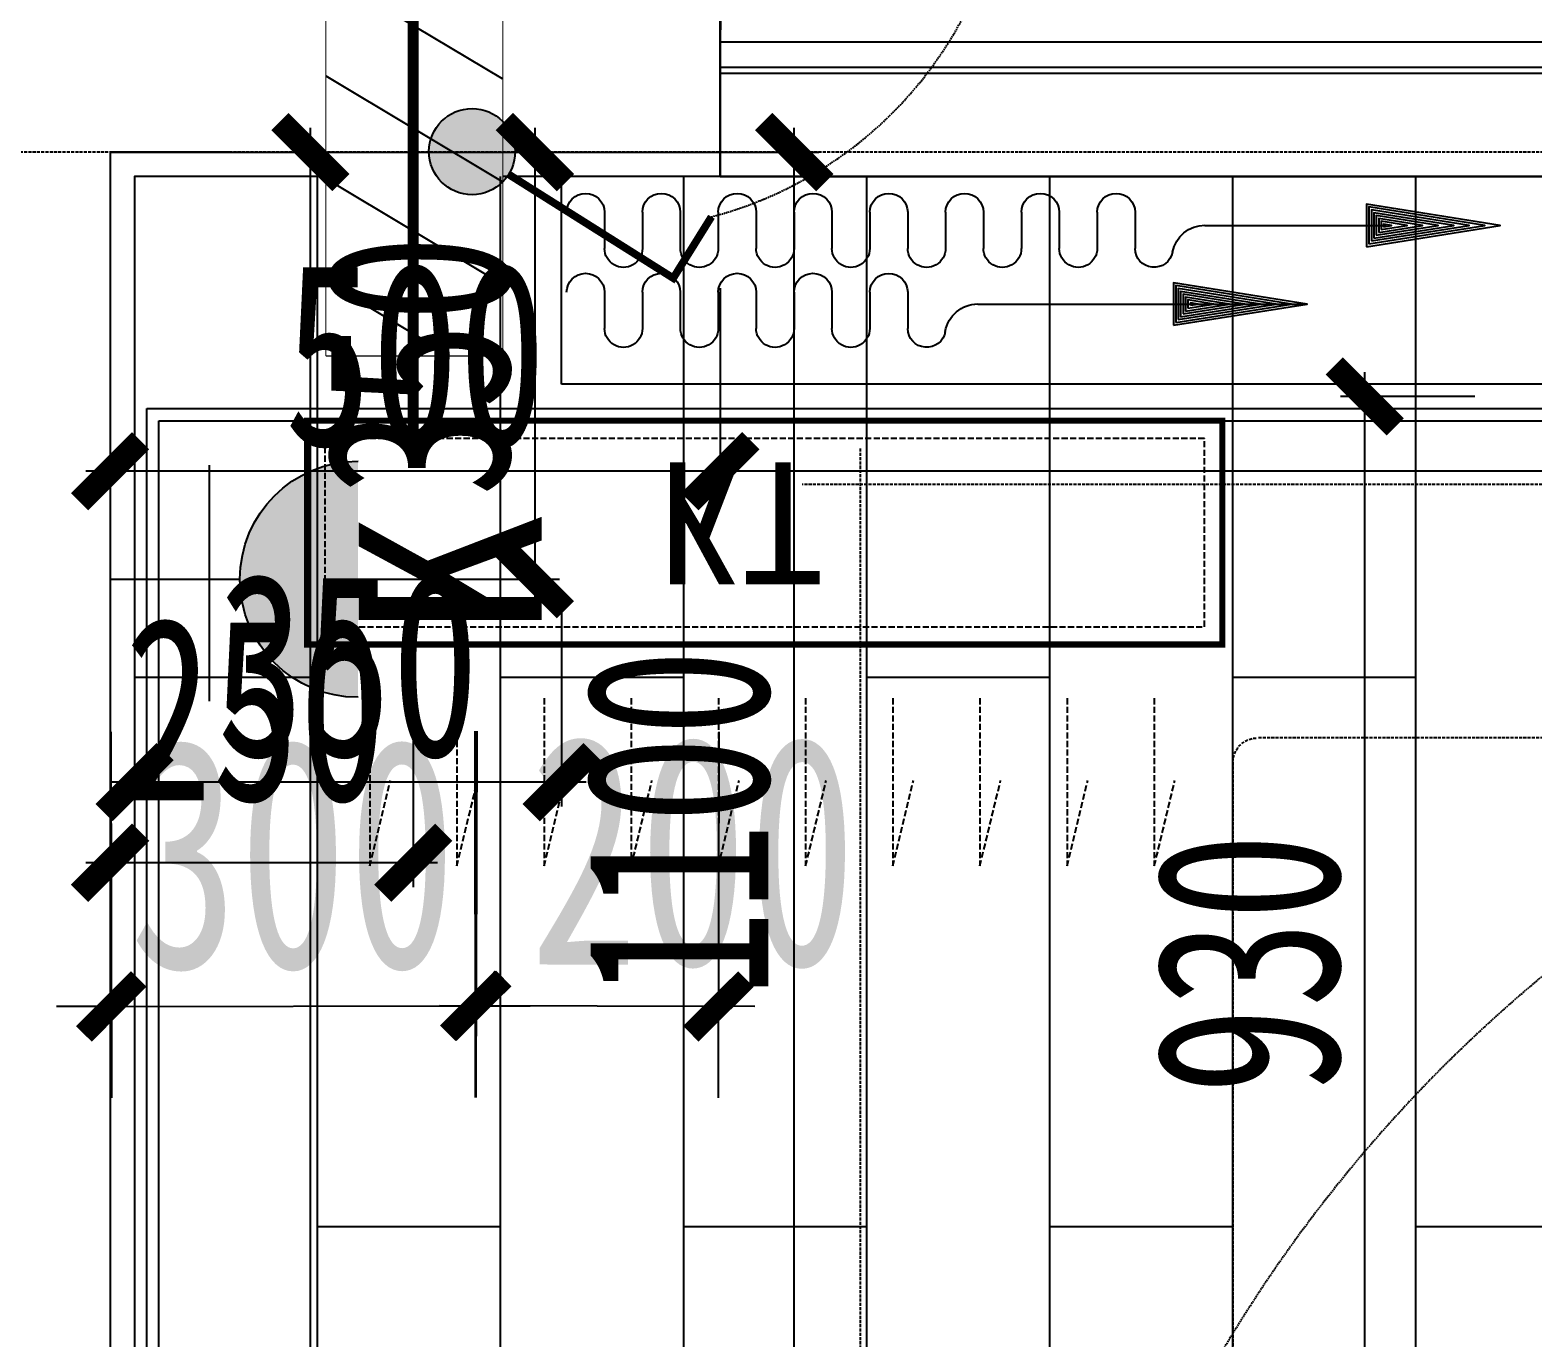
# Model space of a CAD drawing. Extents: x -255202 to 66368, y -6372500 to 603.
# Drawn here: x 61580 to 62811, y -3255359 to -3254287 of the extents above; entities that cross this region are included whole.
import ezdxf
from ezdxf.enums import TextEntityAlignment as Align
from ezdxf.xclip import XClip

# ---------------------------------------------------------------- set-up
doc = ezdxf.new("R2010")
doc.units = 0
doc.header["$LTSCALE"] = 10
doc.header["$MEASUREMENT"] = 0
doc.header["$XCLIPFRAME"] = 2
for name, pattern in [('$0$DASH', [0.35, 0.25, -0.1]), ('__DASH', [0.35, 0.25, -0.1]), ('CONTINOUS', [0]), ('DASH', [0.35, 0.25, -0.1]), ('HIDDEN', [0.375, 0.25, -0.125])]:
    doc.linetypes.add(name, pattern=pattern)
for name, color, linetype in [('A-WALL（砌体墙）', 7, 'Continuous'), ('A-墙体完成面', 15, 'Continuous'), ('A-门', 251, 'Continuous'), ('D-地面材料', 250, 'Continuous'), ('DIM-开关定位', 149, 'Continuous'), ('DIM-插座定位', 146, 'Continuous'), ('DIM-灯具定位', 149, 'Continuous'), ('E-开关示意', 34, 'Continuous'), ('E-插座示意', 34, 'Continuous'), ('G-BEAM', 4, 'DASH'), ('G-BEAM_CON', 4, 'Continuous'), ('J-平面活动家具', 33, 'HIDDEN'), ('J-空调外机', 48, 'HIDDEN'), ('J-窗帘', 8, 'Continuous'), ('J孔洞标注', 149, 'Continuous'), ('T-天花造型', 45, 'Continuous'), ('墙体定位图', 7, 'Continuous'), ('天花布置图', 7, 'Continuous'), ('孔洞', 53, 'Continuous'), ('孔洞标注', 58, 'Continuous'), ('改L~2D$0$0-装饰构件', 32, 'Continuous'), ('改L~2D$0$0-铝板-粗', 140, 'Continuous'), ('改L~2D$0$A-LINE-sec（面层剖线）', 15, 'Continuous')]:
    doc.layers.add(name, color=color, linetype=linetype)
doc.styles.add('宋体', font='', dxfattribs={"width": 0.8})
doc.styles.add('样式222', font='', dxfattribs={"width": 0.7})
doc.styles.get('宋体').set_extended_font_data('STXihei')
doc.styles.get('样式222').set_extended_font_data('STXihei')
doc.dimstyles.new('DK-50', dxfattribs={"dimscale": 50, "dimtxt": 3, "dimasz": 1, "dimexe": 0.4, "dimexo": 0.4, "dimgap": 0.4, "dimtad": 1, "dimtoh": 1, "dimdec": 0, "dimrnd": 5, "dimdsep": 46, "dimtxsty": '样式222', "dimblk": 'ARCHTICK', "dimcen": 3, "dimdle": 0.4, "dimclrd": 149, "dimclre": 149, "dimclrt": 149, "dimadec": 0, "dimazin": 0, "dimtfac": 1, "dimtdec": 0, "dimtix": 1, "dimtmove": 2, "dimatfit": 3, "dimldrblk": 'ARCHTICK', "dimfxl": 3, "dimfxlon": 1, "dimtvp": 1, "dimtolj": 1, "dimtzin": 0, "dimarcsym": 0})
doc.dimstyles.new('副本 DK-75', dxfattribs={"dimscale": 75, "dimtxt": 2.5, "dimasz": 0.6, "dimexe": 1, "dimexo": 1, "dimgap": 0.4, "dimtad": 1, "dimdec": 0, "dimrnd": 5, "dimdsep": 46, "dimtxsty": '样式222', "dimblk": 'ARCHTICK', "dimcen": 3, "dimdle": 0.4, "dimclrd": 149, "dimclre": 149, "dimclrt": 149, "dimadec": 0, "dimazin": 0, "dimtfac": 1, "dimtdec": 0, "dimtix": 1, "dimtmove": 2, "dimatfit": 3, "dimldrblk": 'ARCHTICK', "dimfxl": 3, "dimfxlon": 1, "dimtvp": 1, "dimtolj": 1, "dimtzin": 0, "dimarcsym": 0})

# ---------------------------------------------------------------- blocks, each defined once
blk = doc.blocks.new('_ArchTick')
at = {"color": 0, "linetype": 'ByBlock', "const_width": 0.4}
blk.add_lwpolyline([(-0.5, -0.5), (0.5, 0.5)], dxfattribs=at)
blk = doc.blocks.new('*D114')
at = {"layer": 'Defpoints', "color": 0, "transparency": 16777216}
for p in [(61678.1, -3254387), (62205.7, -3254387), (61678.1, -3255487)]:
    blk.add_point(p, dxfattribs=at)
at = {"layer": 'DIM-插座定位', "color": 149, "lineweight": -2, "transparency": 16777216}
for p, q in [((62205.7, -3255507), (62205.7, -3254367)), ((62055.7, -3254387), (62225.7, -3254387)), ((62055.7, -3255487), (62225.7, -3255487))]:
    blk.add_line(p, q, dxfattribs=at)
at = {"layer": 'DIM-插座定位', "color": 149, "lineweight": -2, "transparency": 16777216, "xscale": 50, "yscale": 50, "zscale": 50}
for p, rotation in [((62205.7, -3254387), 90), ((62205.7, -3255487), 270)]:
    blk.add_blockref('_ArchTick', p, dxfattribs=dict(at, rotation=rotation))
at = {"layer": 'DIM-插座定位', "color": 149, "transparency": 16777216, "insert": (62110.7, -3254937), "char_height": 150, "attachment_point": 5, "rotation": 90, "style": '样式222'}
blk.add_mtext('\\A1;1100', dxfattribs=at)
blk = doc.blocks.new('A$C575336CE')
h = blk.add_hatch(color=0)
edge = h.paths.add_edge_path()
edge.add_line((1.41, 90.28), (87.41, 90.28))
edge.add_ellipse((44.41, 90.28), major_axis=(-30.41, 30.41), ratio=1, start_angle=45, end_angle=225, ccw=False)
at = {"color": 0}
for p, q in [((44.41, 0), (44.41, 47.28)), ((0, 36.19), (86, 36.19))]:
    blk.add_line(p, q, dxfattribs=at)
blk.add_arc((44.41, 90.28), 43, 180, 0, dxfattribs=at)
at = {"color": 0, "style": '宋体'}
blk.add_attdef('S', text='', height=84, dxfattribs=at).set_placement((102.58, 76.12), align=Align.BOTTOM_CENTER)
blk = doc.blocks.new('*U79')
for points in [[(-0.39, 0.261), (-0.332, -0.332), (-0.332, 0.332)], [(-0.332, 0.332), (-0.261, -0.39), (-0.261, 0.39)], [(-0.332, -0.332), (-0.332, 0.332), (-0.261, -0.39)], [(-0.261, 0.39), (-0.18, -0.434), (-0.18, 0.434)], [(-0.261, -0.39), (-0.261, 0.39), (-0.18, -0.434)], [(-0.18, 0.434), (-0.092, -0.461), (-0.092, 0.461)], [(-0.18, -0.434), (-0.18, 0.434), (-0.092, -0.461)], [(-0.092, 0.461), (0, -0.47), (0, 0.47)], [(-0.092, -0.461), (-0.092, 0.461), (0, -0.47)], [(-0.461, 0.092), (-0.434, -0.18), (-0.434, 0.18)], [(-0.434, 0.18), (-0.39, -0.261), (-0.39, 0.261)], [(-0.434, -0.18), (-0.434, 0.18), (-0.39, -0.261)], [(-0.39, -0.261), (-0.39, 0.261), (-0.332, -0.332)], [(-0.47, 0), (-0.461, -0.092), (-0.461, 0.092)], [(-0.461, -0.092), (-0.461, 0.092), (-0.434, -0.18)]]:
    blk.add_solid(points)
at = {"extrusion": (0, 0, -1)}
for points in [[(0, -0.47), (0, 0.47), (-0.092, -0.461)], [(0, 0.47), (-0.092, -0.461), (-0.092, 0.461)], [(-0.092, -0.461), (-0.092, 0.461), (-0.18, -0.434)], [(-0.092, 0.461), (-0.18, -0.434), (-0.18, 0.434)], [(-0.18, -0.434), (-0.18, 0.434), (-0.261, -0.39)], [(-0.18, 0.434), (-0.261, -0.39), (-0.261, 0.39)], [(-0.261, -0.39), (-0.261, 0.39), (-0.332, -0.332)], [(-0.261, 0.39), (-0.332, -0.332), (-0.332, 0.332)], [(-0.332, -0.332), (-0.332, 0.332), (-0.39, -0.261)], [(-0.332, 0.332), (-0.39, -0.261), (-0.39, 0.261)], [(-0.39, -0.261), (-0.39, 0.261), (-0.434, -0.18)], [(-0.39, 0.261), (-0.434, -0.18), (-0.434, 0.18)], [(-0.434, -0.18), (-0.434, 0.18), (-0.461, -0.092)], [(-0.434, 0.18), (-0.461, -0.092), (-0.461, 0.092)], [(-0.461, -0.092), (-0.461, 0.092), (-0.47, 0)]]:
    blk.add_solid(points, dxfattribs=at)
blk = doc.blocks.new('开关单01')
for p, q in [((110.38, 109.39), (76.97, 142.8)), ((20.41, 19.42), (110.38, 109.39))]:
    blk.add_line(p, q)
at = {"ltscale": 0.3, "const_width": 5}
blk.add_lwpolyline([(76.97, 142.8), (110.38, 109.39), (19.92, 19.92)], dxfattribs=at)
blk.add_circle((0, 0), 28.17)
at = {"extrusion": (0, 0, -1), "xscale": 60, "yscale": 60, "zscale": -60, "rotation": 90}
blk.add_blockref('*U79', (0, 0), dxfattribs=at)
blk = doc.blocks.new('DRAP')
at = {"color": 250}
for p, q in [((39.3, 46.7), (39.3, 83.7)), ((78.1, 46.7), (78.1, 83.7)), ((116.9, 46.7), (116.9, 83.7)), ((155.8, 46.7), (155.8, 83.7)), ((194.6, 46.7), (194.6, 83.7)), ((233.4, 46.7), (233.4, 83.7)), ((272.2, 46.7), (272.2, 83.7)), ((311, 46.7), (311, 83.7)), ((349.8, 46.7), (349.8, 83.7)), ((421.6, 58.8), (758.9, 58.8)), ((39.3, -35.2), (39.3, 1.8)), ((78.1, -35.2), (78.1, 1.8)), ((116.9, -35.2), (116.9, 1.8)), ((155.8, -35.2), (155.8, 1.8)), ((194.6, -35.2), (194.6, 1.8)), ((233.4, -35.2), (233.4, 1.8)), ((272.2, -35.2), (272.2, 1.8)), ((311, -35.2), (311, 1.8)), ((349.8, -35.2), (349.8, 1.8)), ((388.6, -35.2), (388.6, 1.8)), ((427.4, -35.2), (427.4, 1.8)), ((466.3, -35.2), (466.3, 1.8)), ((505.1, -35.2), (505.1, 1.8)), ((543.9, -35.2), (543.9, 1.8)), ((582.7, -35.2), (582.7, 1.8)), ((654.3, -21.8), (840.3, -21.8))]:
    blk.add_line(p, q, dxfattribs=at)
at = {"color": 250, "linetype": 'Continuous'}
for points in [[(621.9, 80.5), (758.9, 58.8), (621.9, 37)], [(624.4, 77.6), (743, 58.8), (624.4, 39.9)], [(626.9, 74.7), (727.1, 58.8), (626.9, 42.8)], [(629.4, 71.8), (711.2, 58.8), (629.4, 45.8)], [(631.9, 68.8), (695.3, 58.8), (631.9, 48.7)], [(634.4, 65.9), (679.3, 58.8), (634.4, 51.6)], [(636.9, 63), (663.4, 58.8), (636.9, 54.5)], [(639.4, 60), (647.5, 58.8), (639.4, 57.5)], [(819.8, 0), (956.8, -21.8), (819.8, -43.6)], [(822.3, -3), (940.9, -21.8), (822.3, -40.7)], [(824.8, -5.9), (925, -21.8), (824.8, -37.8)], [(827.3, -8.8), (909.1, -21.8), (827.3, -34.8)], [(829.8, -11.8), (893.1, -21.8), (829.8, -31.9)], [(832.3, -14.7), (877.2, -21.8), (832.3, -29)], [(834.8, -17.6), (861.3, -21.8), (834.8, -26)], [(837.3, -20.5), (845.4, -21.8), (837.3, -23.1)]]:
    blk.add_lwpolyline(points, close=True, dxfattribs=at)
at = {"color": 250}
for centre, radius, start, end in [((58.7, 83.7), 19.4, 0, 180), ((136.4, 83.7), 19.4, 0, 180), ((214, 83.7), 19.4, 0, 180), ((291.6, 83.7), 19.4, 0, 180), ((369.2, 83.7), 19.4, 9.5948, 180), ((421.6, 92.5), 33.8, 189.5948, 270), ((19.9, 46.7), 19.4, 180, 0), ((97.5, 46.7), 19.4, 180, 0), ((175.2, 46.7), 19.4, 180, 0), ((252.8, 46.7), 19.4, 180, 0), ((330.4, 46.7), 19.4, 180, 0), ((58.7, 1.8), 19.4, 0, 180), ((136.4, 1.8), 19.4, 0, 180), ((214, 1.8), 19.4, 0, 180), ((291.6, 1.8), 19.4, 0, 180), ((369.2, 1.8), 19.4, 0, 180), ((446.8, 1.8), 19.4, 0, 180), ((524.5, 1.8), 19.4, 0, 180), ((602.1, 1.8), 19.4, 11.0095, 180), ((654.3, 11.9), 33.8, 191.0095, 270), ((19.9, -35.2), 19.4, 180, 0), ((97.5, -35.2), 19.4, 180, 0), ((175.2, -35.2), 19.4, 180, 0), ((252.8, -35.2), 19.4, 180, 0), ((330.4, -35.2), 19.4, 180, 0), ((408, -35.2), 19.4, 180, 0), ((485.7, -35.2), 19.4, 180, 0), ((563.3, -35.2), 19.4, 180, 0)]:
    blk.add_arc(centre, radius, start, end, dxfattribs=at)
blk = doc.blocks.new('*U92')
at = {"color": 48}
blk.add_lwpolyline([(22.33, -11.72), (22.33, 68.28), (242.33, 68.28), (242.33, -11.72)], close=True, dxfattribs=at)
blk.add_wipeout([(22.33, -11.72), (22.33, 68.28), (242.33, 68.28), (242.33, -11.72)])
at = {"color": 48, "const_width": 5}
blk.add_lwpolyline([(-4.87, 28.79), (289.22, 28.79)], dxfattribs=at)
blk = doc.blocks.new('主卧室孔洞')
at = {"color": 1, "xscale": -1, "rotation": 180}
blk.add_blockref('*U92', (270.76, -8599.91), dxfattribs=at)
at = {"color": 48, "linetype": 'ByBlock'}
for p, q in [((340.98, -8588.19), (293.08, -8668.19)), ((387.61, -8588.19), (339.7, -8668.19)), ((434.23, -8588.19), (386.33, -8668.19)), ((480.85, -8588.19), (432.95, -8668.19)), ((513.08, -8612.22), (479.57, -8668.19))]:
    blk.add_line(p, q, dxfattribs=at)
blk = doc.blocks.new('WDD')
at = {"layer": '孔洞', "color": 48, "linetype": 'ByBlock', "xscale": 1.80468753947396, "yscale": 1.80468753947396, "zscale": 1.80468753947396}
blk.add_blockref('主卧室孔洞', (-180206.8, -3307052.6, -6.9), dxfattribs=at)
at = {"layer": '孔洞', "color": 48, "linetype": 'ByBlock'}
blk.add_circle((-179863.9, -3322624.7, -6.9), 136.9, dxfattribs=at)
blk = doc.blocks.new('REWDD')
at = {"layer": '孔洞', "color": 48, "style": '样式222', "width": 0.7}
blk.add_text('3', height=187.5, rotation=90, dxfattribs=at).set_placement((-220551.7, -3336586.2), align=Align.RIGHT)
at = {"layer": '孔洞', "linetype": 'ByBlock', "rotation": 90}
blk.add_blockref('WDD', (-3543256.5, -3156772.4, 6.9), dxfattribs=at)
blk = doc.blocks.new('EREDD')
at = {"layer": 'J-空调外机', "linetype": 'ByBlock', "rotation": 270}
blk.add_blockref('REWDD', (3407581.4, -3474589.5), dxfattribs=at)
blk = doc.blocks.new('*D286')
at = {"layer": 'Defpoints', "color": 0, "transparency": 16777216}
for p in [(61594.5, -3254037), (61594.5, -3254167), (61975.5, -3254167)]:
    blk.add_point(p, dxfattribs=at)
at = {"layer": 'J孔洞标注', "color": 149, "lineweight": -2, "transparency": 16777216}
for p, q in [((61975.5, -3254037), (61975.5, -3253992)), ((61750.5, -3254037), (62050.5, -3254037)), ((61975.5, -3254037), (61975.5, -3254167)), ((61750.5, -3254167), (62050.5, -3254167)), ((61975.5, -3254167), (61975.5, -3254212))]:
    blk.add_line(p, q, dxfattribs=at)
at = {"layer": 'J孔洞标注', "color": 149, "lineweight": -2, "transparency": 16777216, "xscale": 45, "yscale": 45, "zscale": 45}
for p, rotation in [((61975.5, -3254037), 270), ((61975.5, -3254167), 90)]:
    blk.add_blockref('_ArchTick', p, dxfattribs=dict(at, rotation=rotation))
at = {"layer": 'J孔洞标注', "color": 149, "transparency": 16777216, "insert": (61851.8, -3254102), "char_height": 187.5, "attachment_point": 5, "rotation": 90, "style": '样式222'}
blk.add_mtext('\\A1;130', dxfattribs=at)
blk = doc.blocks.new('*D303')
at = {"layer": 'Defpoints', "color": 0, "linetype": 'ByBlock', "transparency": 16777216}
for p in [(61645.1, -3254355.6), (61893.5, -3254355.6), (61645.1, -3254969.3)]:
    blk.add_point(p, dxfattribs=at)
at = {"layer": '孔洞标注', "color": 149, "linetype": 'ByBlock', "lineweight": -2, "transparency": 16777216}
for p, q in [((61645.1, -3254819.3), (61645.1, -3254989.3)), ((61893.5, -3254819.3), (61893.5, -3254989.3)), ((61913.5, -3254969.3), (61625.1, -3254969.3))]:
    blk.add_line(p, q, dxfattribs=at)
at = {"layer": '孔洞标注', "color": 149, "linetype": 'ByBlock', "lineweight": -2, "transparency": 16777216, "xscale": 50, "yscale": 50, "zscale": 50, "rotation": 180}
blk.add_blockref('_ArchTick', (61645.1, -3254969.3), dxfattribs=at)
at = {"layer": '孔洞标注', "color": 149, "linetype": 'ByBlock', "lineweight": -2, "transparency": 16777216, "xscale": 50, "yscale": 50, "zscale": 50}
blk.add_blockref('_ArchTick', (61893.5, -3254969.3), dxfattribs=at)
at = {"layer": '孔洞标注', "color": 149, "linetype": 'ByBlock', "transparency": 16777216, "insert": (61764.2, -3254844.5), "char_height": 150, "attachment_point": 5, "style": '样式222'}
blk.add_mtext('\\A1;250', dxfattribs=at)
blk = doc.blocks.new('DDD')
at = {"linetype": '$0$DASH', "ltscale": 2}
for p, q in [((102010.2, -298630.3), (102010.2, -298767.7)), ((102081.7, -298630.3), (102081.7, -298767.7)), ((102153.1, -298630.3), (102153.1, -298767.7)), ((102224.5, -298630.3), (102224.5, -298767.7)), ((102295.9, -298630.3), (102295.9, -298767.7)), ((102367.4, -298630.3), (102367.4, -298767.7)), ((102438.8, -298630.3), (102438.8, -298767.7)), ((102510.2, -298630.3), (102510.2, -298767.7)), ((102581.7, -298630.3), (102581.7, -298767.7)), ((102653.1, -298630.3), (102653.1, -298767.7)), ((102010.2, -298767.7), (101993.3, -298697.6)), ((102081.7, -298767.7), (102064.7, -298697.6)), ((102153.1, -298767.7), (102136.1, -298697.6)), ((102224.5, -298767.7), (102207.5, -298697.6)), ((102295.9, -298767.7), (102279, -298697.6)), ((102367.4, -298767.7), (102350.4, -298697.6)), ((102438.8, -298767.7), (102421.8, -298697.6)), ((102510.2, -298767.7), (102493.3, -298697.6)), ((102581.7, -298767.7), (102564.7, -298697.6)), ((102653.1, -298767.7), (102636.1, -298697.6))]:
    blk.add_line(p, q, dxfattribs=at)
at = {"linetype": '$0$DASH', "ltscale": 2, "const_width": 5}
blk.add_lwpolyline([(101954.5, -298402.9), (102704.5, -298402.9), (102704.5, -298586.3), (101954.5, -298586.3), (101954.5, -298402.9)], dxfattribs=at)
at = {"color": 8, "linetype": '$0$DASH', "ltscale": 2}
blk.add_lwpolyline([(101969.1, -298417.5), (102689.9, -298417.5), (102689.9, -298571.7), (101969.1, -298571.7)], close=True, dxfattribs=at)
at = {"color": 8, "style": '宋体', "text_generation_flag": 2}
blk.add_attdef('KT', text='', height=125, dxfattribs=at).set_placement((102348.7, -298487), align=Align.MIDDLE)
blk = doc.blocks.new('fgdgdgd')
at = {"layer": 'G-BEAM'}
blk.add_line((167852.6, 69924.8), (161852.6, 69924.8), dxfattribs=at)
blk = doc.blocks.new('*D358')
at = {"layer": 'Defpoints', "color": 0, "transparency": 16777216}
for p in [(62673.2, -3254587.2), (62783.3, -3254587.2), (62748.4, -3255517.1)]:
    blk.add_point(p, dxfattribs=at)
at = {"layer": 'DIM-灯具定位', "color": 149, "lineweight": -2, "transparency": 16777216}
for p, q in [((62673.2, -3255537.1), (62673.2, -3254567.2)), ((62763.3, -3254587.2), (62653.2, -3254587.2)), ((62728.4, -3255517.1), (62653.2, -3255517.1))]:
    blk.add_line(p, q, dxfattribs=at)
at = {"layer": 'DIM-灯具定位', "color": 149, "lineweight": -2, "transparency": 16777216, "xscale": 50, "yscale": 50, "zscale": 50}
for p, rotation in [((62673.2, -3254587.2), 90), ((62673.2, -3255517.1), 270)]:
    blk.add_blockref('_ArchTick', p, dxfattribs=dict(at, rotation=rotation))
at = {"layer": 'DIM-灯具定位', "color": 149, "transparency": 16777216, "insert": (62578.2, -3255052.1), "char_height": 150, "attachment_point": 5, "rotation": 90, "style": '样式222'}
blk.add_mtext('\\A1;930', dxfattribs=at)
blk = doc.blocks.new('*D417')
at = {"layer": 'Defpoints', "color": 0, "transparency": 16777216}
for p in [(61946.7, -3254386.6), (62145.1, -3254387), (61945.1, -3255086.5)]:
    blk.add_point(p, dxfattribs=at)
at = {"layer": 'DIM-开关定位', "color": 149, "lineweight": -2, "transparency": 16777216}
for p, q in [((61945.6, -3254861.5), (61944.9, -3255161.5)), ((62144, -3254862), (62143.3, -3255162)), ((62173.5, -3255087), (61915.1, -3255086.4))]:
    blk.add_line(p, q, dxfattribs=at)
at = {"layer": 'DIM-开关定位', "color": 149, "lineweight": -2, "transparency": 16777216, "xscale": 45, "yscale": 45, "zscale": 45}
for p, rotation in [((61945.1, -3255086.5), 179.8702134993696), ((62143.5, -3255087), 359.8702134993696)]:
    blk.add_blockref('_ArchTick', p, dxfattribs=dict(at, rotation=rotation))
at = {"layer": 'DIM-开关定位', "color": 149, "transparency": 16777216, "insert": (62122.8, -3254960.7), "char_height": 187.5, "attachment_point": 5, "rotation": 359.8702, "style": '样式222'}
blk.add_mtext('\\A1;200', dxfattribs=at)
blk = doc.blocks.new('*D685')
at = {"layer": 'Defpoints', "color": 0, "transparency": 16777216}
for p in [(59145.1, 0), (59145.1, 0), (62145.1, -3265087)]:
    blk.add_point(p, dxfattribs=at)
at = {"layer": '墙体定位图', "color": 149, "lineweight": -2, "transparency": 16777216}
for p, q in [((59145.1, 0), (59145.1, 20)), ((62145.1, -150), (62145.1, 20)), ((62165.1, 0), (59125.1, 0))]:
    blk.add_line(p, q, dxfattribs=at)
at = {"layer": '墙体定位图', "color": 149, "lineweight": -2, "transparency": 16777216, "xscale": 50, "yscale": 50, "zscale": 50, "rotation": 180}
blk.add_blockref('_ArchTick', (59145.1, 0), dxfattribs=at)
at = {"layer": '墙体定位图', "color": 149, "lineweight": -2, "transparency": 16777216, "xscale": 50, "yscale": 50, "zscale": 50}
blk.add_blockref('_ArchTick', (62145.1, 0), dxfattribs=at)
at = {"layer": '墙体定位图', "color": 149, "transparency": 16777216, "insert": (60645.1, 95), "char_height": 150, "attachment_point": 5, "style": '样式222'}
blk.add_mtext('\\A1;3000', dxfattribs=at)
blk = doc.blocks.new('*D695')
at = {"layer": 'Defpoints', "color": 0, "transparency": 16777216}
for p in [(61545.1, 230.9), (62645.1, 0), (61545.1, -3260687.1)]:
    blk.add_point(p, dxfattribs=at)
at = {"layer": '墙体定位图', "color": 149, "lineweight": -2, "transparency": 16777216}
for p, q in [((61545.1, 80.9), (61545.1, 250.9)), ((62645.1, 80.9), (62645.1, 250.9)), ((62665.1, 230.9), (61525.1, 230.9))]:
    blk.add_line(p, q, dxfattribs=at)
at = {"layer": '墙体定位图', "color": 149, "lineweight": -2, "transparency": 16777216, "xscale": 50, "yscale": 50, "zscale": 50, "rotation": 180}
blk.add_blockref('_ArchTick', (61545.1, 230.9), dxfattribs=at)
at = {"layer": '墙体定位图', "color": 149, "lineweight": -2, "transparency": 16777216, "xscale": 50, "yscale": 50, "zscale": 50}
blk.add_blockref('_ArchTick', (62645.1, 230.9), dxfattribs=at)
at = {"layer": '墙体定位图', "color": 149, "transparency": 16777216, "insert": (62095.1, 325.9), "char_height": 150, "attachment_point": 5, "style": '样式222'}
blk.add_mtext('\\A1;1100', dxfattribs=at)
blk = doc.blocks.new('*D712')
at = {"layer": 'Defpoints', "color": 0, "transparency": 16777216}
for p in [(62145.1, -3254387), (64145.1, -3254387), (62145.1, -3254648.5)]:
    blk.add_point(p, dxfattribs=at)
at = {"layer": '墙体定位图', "color": 149, "lineweight": -2, "transparency": 16777216}
for p, q in [((62145.1, -3254498.5), (62145.1, -3254668.5)), ((64145.1, -3254498.5), (64145.1, -3254668.5)), ((64165.1, -3254648.5), (62125.1, -3254648.5))]:
    blk.add_line(p, q, dxfattribs=at)
at = {"layer": '墙体定位图', "color": 149, "lineweight": -2, "transparency": 16777216, "xscale": 50, "yscale": 50, "zscale": 50, "rotation": 180}
blk.add_blockref('_ArchTick', (62145.1, -3254648.5), dxfattribs=at)
at = {"layer": '墙体定位图', "color": 149, "lineweight": -2, "transparency": 16777216, "xscale": 50, "yscale": 50, "zscale": 50}
blk.add_blockref('_ArchTick', (64145.1, -3254648.5), dxfattribs=at)
at = {"layer": '墙体定位图', "color": 149, "transparency": 16777216, "insert": (63145.1, -3254553.5), "char_height": 150, "attachment_point": 5, "style": '样式222'}
blk.add_mtext('\\A1;2000', dxfattribs=at)
blk = doc.blocks.new('*D713')
at = {"layer": 'Defpoints', "color": 0, "transparency": 16777216}
for p in [(61645.1, -3254387), (62145.1, -3254387), (61645.1, -3254648.5)]:
    blk.add_point(p, dxfattribs=at)
at = {"layer": '墙体定位图', "color": 149, "lineweight": -2, "transparency": 16777216}
for p, q in [((61645.1, -3254498.5), (61645.1, -3254668.5)), ((62145.1, -3254498.5), (62145.1, -3254668.5)), ((62165.1, -3254648.5), (61625.1, -3254648.5))]:
    blk.add_line(p, q, dxfattribs=at)
at = {"layer": '墙体定位图', "color": 149, "lineweight": -2, "transparency": 16777216, "xscale": 50, "yscale": 50, "zscale": 50, "rotation": 180}
blk.add_blockref('_ArchTick', (61645.1, -3254648.5), dxfattribs=at)
at = {"layer": '墙体定位图', "color": 149, "lineweight": -2, "transparency": 16777216, "xscale": 50, "yscale": 50, "zscale": 50}
blk.add_blockref('_ArchTick', (62145.1, -3254648.5), dxfattribs=at)
at = {"layer": '墙体定位图', "color": 149, "transparency": 16777216, "insert": (61895.1, -3254553.5), "char_height": 150, "attachment_point": 5, "style": '样式222'}
blk.add_mtext('\\A1;500', dxfattribs=at)
blk = doc.blocks.new('*D715')
at = {"layer": 'Defpoints', "color": 0, "transparency": 16777216}
for p in [(61645.1, -3254387), (61809.2, -3254387), (61645.1, -3257087)]:
    blk.add_point(p, dxfattribs=at)
at = {"layer": '墙体定位图', "color": 149, "lineweight": -2, "transparency": 16777216}
for p, q in [((61809.2, -3257107), (61809.2, -3254367)), ((61665.1, -3254387), (61829.2, -3254387)), ((61665.1, -3257087), (61829.2, -3257087))]:
    blk.add_line(p, q, dxfattribs=at)
at = {"layer": '墙体定位图', "color": 149, "lineweight": -2, "transparency": 16777216, "xscale": 50, "yscale": 50, "zscale": 50}
for p, rotation in [((61809.2, -3254387), 90), ((61809.2, -3257087), 270)]:
    blk.add_blockref('_ArchTick', p, dxfattribs=dict(at, rotation=rotation))
at = {"layer": '墙体定位图', "color": 149, "transparency": 16777216, "insert": (61714.2, -3255737), "char_height": 150, "attachment_point": 5, "rotation": 90, "style": '样式222'}
blk.add_mtext('\\A1;2700', dxfattribs=at)
blk = doc.blocks.new('*U592')
at = {"layer": '改L~2D$0$0-装饰构件'}
for p, q in [((75, 900), (75, -900)), ((125, 900), (125, -900))]:
    blk.add_line(p, q, dxfattribs=at)
at = {"layer": '改L~2D$0$A-LINE-sec（面层剖线）'}
blk.add_lwpolyline([(-125, 900), (-25, 800), (75, -900)], dxfattribs=at)
blk = doc.blocks.new('*U593')
at = {"color": 0, "linetype": 'ByBlock', "lineweight": -2}
blk.add_blockref('*U592', (-2500, 0), dxfattribs=at)
blk = doc.blocks.new('改L~2D$0$A$C49EA4756')
at = {"layer": '改L~2D$0$0-铝板-粗'}
for points in [[(-6200, 2600), (0, 2600), (0, 0), (-6200, 0)], [(-6000, 2000), (-200, 2000), (-200, 200), (-6000, 200)]]:
    blk.add_lwpolyline(points, close=True, dxfattribs=at)
blk.add_blockref('*U593', (-450, 1100))
blk = doc.blocks.new('*D1041')
at = {"layer": 'Defpoints', "color": 0, "transparency": 16777216}
for p in [(61645.1, -3254387), (61645.1, -3254737), (61993.2, -3254737)]:
    blk.add_point(p, dxfattribs=at)
at = {"layer": 'DIM-插座定位', "color": 149, "lineweight": -2, "transparency": 16777216}
for p, q in [((61993.2, -3254367), (61993.2, -3254757)), ((61843.2, -3254387), (62013.2, -3254387)), ((61843.2, -3254737), (62013.2, -3254737))]:
    blk.add_line(p, q, dxfattribs=at)
at = {"layer": 'DIM-插座定位', "color": 149, "lineweight": -2, "transparency": 16777216, "xscale": 50, "yscale": 50, "zscale": 50}
for p, rotation in [((61993.2, -3254387), 90), ((61993.2, -3254737), 270)]:
    blk.add_blockref('_ArchTick', p, dxfattribs=dict(at, rotation=rotation))
at = {"layer": 'DIM-插座定位', "color": 149, "transparency": 16777216, "insert": (61898.2, -3254562), "char_height": 150, "attachment_point": 5, "rotation": 90, "style": '样式222'}
blk.add_mtext('\\A1;350', dxfattribs=at)
blk = doc.blocks.new('*D1076')
at = {"layer": 'Defpoints', "color": 0, "transparency": 16777216}
for p in [(61645.1, -3254387), (61943.1, -3254386.6), (61944.2, -3255086.5)]:
    blk.add_point(p, dxfattribs=at)
at = {"layer": 'DIM-开关定位', "color": 149, "lineweight": -2, "transparency": 16777216}
for p, q in [((61645.8, -3254862), (61646.3, -3255162)), ((61943.9, -3254861.5), (61944.3, -3255161.5)), ((61646.1, -3255087), (61601.1, -3255087)), ((61646.1, -3255087), (61944.2, -3255086.5)), ((61944.2, -3255086.5), (61989.2, -3255086.4))]:
    blk.add_line(p, q, dxfattribs=at)
at = {"layer": 'DIM-开关定位', "color": 149, "lineweight": -2, "transparency": 16777216, "xscale": 45, "yscale": 45, "zscale": 45}
for p, rotation in [((61646.1, -3255087), 0.0864049871294359), ((61944.2, -3255086.5), 180.0864049871294)]:
    blk.add_blockref('_ArchTick', p, dxfattribs=dict(at, rotation=rotation))
at = {"layer": 'DIM-开关定位', "color": 149, "transparency": 16777216, "insert": (61795, -3254963), "char_height": 187.5, "attachment_point": 5, "rotation": 0.0864, "style": '样式222'}
blk.add_mtext('\\A1;300', dxfattribs=at)
blk = doc.blocks.new('*D1126')
at = {"layer": 'Defpoints', "color": 0, "transparency": 16777216}
for p in [(61665.1, -3254577.2), (62015.1, -3254577.2), (61665.1, -3254903.2)]:
    blk.add_point(p, dxfattribs=at)
at = {"layer": '天花布置图', "color": 149, "lineweight": -2, "transparency": 16777216}
for p, q in [((61665.1, -3254753.2), (61665.1, -3254923.2)), ((62015.1, -3254753.2), (62015.1, -3254923.2)), ((62035.1, -3254903.2), (61645.1, -3254903.2))]:
    blk.add_line(p, q, dxfattribs=at)
at = {"layer": '天花布置图', "color": 149, "lineweight": -2, "transparency": 16777216, "xscale": 50, "yscale": 50, "zscale": 50, "rotation": 180}
blk.add_blockref('_ArchTick', (61665.1, -3254903.2), dxfattribs=at)
at = {"layer": '天花布置图', "color": 149, "lineweight": -2, "transparency": 16777216, "xscale": 50, "yscale": 50, "zscale": 50}
blk.add_blockref('_ArchTick', (62015.1, -3254903.2), dxfattribs=at)
at = {"layer": '天花布置图', "color": 149, "transparency": 16777216, "insert": (61840.1, -3254808.2), "char_height": 150, "attachment_point": 5, "style": '样式222'}
blk.add_mtext('\\A1;350', dxfattribs=at)

msp = doc.modelspace()

# ---------------------------------------------------------------- linework, layer by layer
at = {"color": 0, "linetype": 'Continuous'}
msp.add_line((62145.1, -3254307.9), (62145.1, -3254287), dxfattribs=at)
at = {"layer": 'A-WALL（砌体墙）'}
for p, q in [((62145.1, -3254187), (62145.1, -3254387)), ((61745.1, -3254387), (61645.1, -3254387)), ((61645.1, -3254387), (61645.1, -3257087))]:
    msp.add_line(p, q, dxfattribs=at)
at = {"layer": 'A-墙体完成面'}
msp.add_line((62145.1, -3254407), (62145.1, -3254307.9), dxfattribs=at)
msp.add_lwpolyline([(62145.1, -3254407), (61665.1, -3254407), (61665.1, -3257067), (61745.1, -3257067)], dxfattribs=at)
at = {"layer": 'A-门'}
for p, q in [((62145.1, -3254296.8), (63263.2, -3254296.8)), ((63263.2, -3254317.7), (62145.1, -3254317.7)), ((64245.1, -3254407), (61745.1, -3254407))]:
    msp.add_line(p, q, dxfattribs=at)
at = {"layer": 'D-地面材料'}
for p, q in [((62115.1, -3254817.3), (62115.1, -3254407)), ((62115.1, -3255267.3), (62115.1, -3254407)), ((62265.1, -3254817.3), (62265.1, -3254407)), ((62265.1, -3255267.3), (62265.1, -3254407)), ((62415.1, -3254817.3), (62415.1, -3254407)), ((62415.1, -3255267.3), (62415.1, -3254407)), ((62565.1, -3254817.3), (62565.1, -3254407)), ((62565.1, -3255267.3), (62565.1, -3254407)), ((62715.1, -3254817.3), (62715.1, -3254407)), ((62715.1, -3255267.3), (62715.1, -3254407)), ((61665.1, -3254817.3), (61815.1, -3254817.3)), ((61665.1, -3254817.3), (61815.1, -3254817.3)), ((61815.1, -3255717.3), (61815.1, -3254817.3)), ((61965.1, -3254817.3), (62115.1, -3254817.3)), ((61965.1, -3255717.3), (61965.1, -3254817.3)), ((61965.1, -3254817.3), (62115.1, -3254817.3)), ((62115.1, -3255717.3), (62115.1, -3254817.3)), ((62265.1, -3254817.3), (62415.1, -3254817.3)), ((62265.1, -3255717.3), (62265.1, -3254817.3)), ((62265.1, -3254817.3), (62415.1, -3254817.3)), ((62415.1, -3255717.3), (62415.1, -3254817.3)), ((62565.1, -3254817.3), (62715.1, -3254817.3)), ((62565.1, -3255717.3), (62565.1, -3254817.3)), ((62565.1, -3254817.3), (62715.1, -3254817.3)), ((62715.1, -3255717.3), (62715.1, -3254817.3)), ((61815.1, -3255267.3), (61965.1, -3255267.3)), ((61815.1, -3256167.3), (61815.1, -3255267.3)), ((61815.1, -3255267.3), (61965.1, -3255267.3)), ((61965.1, -3256167.3), (61965.1, -3255267.3)), ((62115.1, -3255267.3), (62265.1, -3255267.3)), ((62115.1, -3256167.3), (62115.1, -3255267.3)), ((62115.1, -3255267.3), (62265.1, -3255267.3)), ((62265.1, -3256167.3), (62265.1, -3255267.3)), ((62415.1, -3255267.3), (62565.1, -3255267.3)), ((62415.1, -3256167.3), (62415.1, -3255267.3)), ((62415.1, -3255267.3), (62565.1, -3255267.3)), ((62565.1, -3256167.3), (62565.1, -3255267.3)), ((62715.1, -3255267.3), (62865.1, -3255267.3)), ((62715.1, -3256167.3), (62715.1, -3255267.3)), ((62715.1, -3255267.3), (62865.1, -3255267.3))]:
    msp.add_line(p, q, dxfattribs=at)
for points in [[(64145.1, -3254167), (62145.1, -3254167), (62145.1, -3254407), (64145.1, -3254407)], [(64145.1, -3254322.5), (62145.1, -3254322.5), (62145.1, -3254251.6), (64145.1, -3254251.6)]]:
    msp.add_lwpolyline(points, close=True, dxfattribs=at)
at = {"layer": 'E-开关示意', "linetype": '__DASH', "ltscale": 0.5}
msp.add_arc((63574.2, -3255973.1), 1183.4, 42.2728, 228.021, dxfattribs=at)
at = {"layer": 'J-平面活动家具', "linetype": 'DASH'}
for p, q in [((62259.7, -3254629.9), (62259.7, -3256304.2)), ((63798.5, -3254659.3), (62212.1, -3254659.3)), ((64545.1, -3254867), (62585.1, -3254867)), ((62565.1, -3254887), (62565.1, -3256047))]:
    msp.add_line(p, q, dxfattribs=at)
at = {"layer": 'J-平面活动家具', "linetype": 'DASH', "extrusion": (0, 0, -1)}
msp.add_ellipse((62585.1, -3254887), major_axis=(-14.1, 14.1), ratio=1, start_param=5.497787, end_param=7.068583, dxfattribs=at)
at = {"layer": 'T-天花造型', "linetype": 'ByBlock'}
msp.add_line((64525.1, -3254577.2), (62015.1, -3254577.2), dxfattribs=at)
msp.add_lwpolyline([(62144.9, -3254407), (64145.1, -3254407), (64145.1, -3254167), (62145.3, -3254167)], close=True, dxfattribs=at)
at = {"layer": 'T-天花造型'}
for points in [[(61675.1, -3254597.2), (64335, -3254597.2), (64335, -3256457), (61675.1, -3256457)], [(61685.1, -3254607.2), (64325, -3254607.2), (64325, -3256447), (61685.1, -3256447)]]:
    msp.add_lwpolyline(points, close=True, dxfattribs=at)

# ---------------------------------------------------------------- block references
ref = msp.add_blockref('改L~2D$0$A$C49EA4756', (58543, -3254987), dxfattribs=dict(xscale=-1))
XClip(ref).set_block_clipping_path([(-6200.0000000017, 2000.0000000216), (-3000.0000000022, 2000.0000000216), (-3000.0000000017, 1400.0000000216), (199.9999999983, 1400.0000000216), (199.9999999983, 2700.0000000216), (-6200.0000000017, 2700.0000000216), (-6200.0000000017, 2600.0000000029)])
at = {"layer": 'E-插座示意', "linetype": 'ByBlock', "lineweight": -2}
ref = msp.add_blockref('A$C575336CE', (61645.1, -3254836.9), dxfattribs=dict(at, xscale=-2.25, yscale=2.25, zscale=2.25, rotation=270.0000000000001))
ref.add_attrib('S', 'K', dxfattribs={"layer": '0', "color": 0, "height": 150, "rotation": 90, "style": '宋体'}).set_placement((62043.7, -3254733.6), align=Align.BOTTOM_CENTER)
at = {"layer": 'J-窗帘', "color": 8, "linetype": 'ByBlock', "xscale": -0.8000000000367752, "yscale": 0.8000000000367752, "zscale": 0.8000000000367752, "rotation": 179.9986470439126}
msp.add_blockref('DRAP', (62018.8, -3254464.5), dxfattribs=at)

# ---------------------------------------------------------------- dimensions: what is measured, and where the dimension line sits
at = {"layer": 'DIM-插座定位'}
dim = msp.add_linear_dim(base=(62205.7, -3254387), p1=(61678.1, -3255487), p2=(61678.1, -3254387), angle=90, dimstyle='DK-50', dxfattribs=at)
dim.commit()
dim.dimension.update_dxf_attribs({"geometry": '*D114', "text_midpoint": (62110.7, -3254937)})
at = {"layer": 'DIM-灯具定位'}
dim = msp.add_linear_dim(base=(62673.2, -3254587.2), p1=(62748.4, -3255517.1), p2=(62783.3, -3254587.2), angle=90, dimstyle='DK-50', dxfattribs=at)
dim.commit()
dim.dimension.update_dxf_attribs({"geometry": '*D358', "text_midpoint": (62578.2, -3255052.1)})
at = {"layer": '墙体定位图', "color": 1}
dim = msp.add_linear_dim(base=(62145.1, -3254648.5), p1=(64145.1, -3254387), p2=(62145.1, -3254387), angle=180, dimstyle='DK-50', dxfattribs=at)
dim.commit()
dim.dimension.update_dxf_attribs({"geometry": '*D712', "text_midpoint": (63145.1, -3254553.5)})

# ---------------------------------------------------------------- next in the draw order: block references
at = {"layer": 'J-空调外机', "linetype": 'ByBlock', "rotation": 270}
msp.add_blockref('EREDD', (3315851.2, -3183025.4), dxfattribs=at)

# ---------------------------------------------------------------- next in the draw order: linework, layer by layer
at = {"layer": 'A-WALL（砌体墙）'}
msp.add_lwpolyline([(61645.1, -3254387), (62145.1, -3254387), (62145.1, -3254187), (61745.1, -3254187)], dxfattribs=at)
at = {"layer": 'D-地面材料'}
for p, q in [((61815.1, -3254817.3), (61815.1, -3254407)), ((61815.1, -3255267.3), (61815.1, -3254407)), ((61965.1, -3254817.3), (61965.1, -3254407)), ((61965.1, -3255267.3), (61965.1, -3254407))]:
    msp.add_line(p, q, dxfattribs=at)
at = {"layer": 'E-开关示意', "linetype": '__DASH', "ltscale": 0.5}
msp.add_arc((62054.6, -3254123.2), 327.6, 284.7096, 133.8733, dxfattribs=at)
at = {"layer": 'T-天花造型'}
msp.add_line((62015.1, -3254577.2), (62015.1, -3254407), dxfattribs=at)

# ---------------------------------------------------------------- next in the draw order: block references
at = {"layer": 'E-开关示意', "linetype": 'ByBlock', "xscale": 1.253132712179809, "yscale": 1.253132712179809, "zscale": 1.253132712179809, "rotation": 283.0884093468306}
msp.add_blockref('开关单01', (61941.7, -3254386.6), dxfattribs=at)
at = {"layer": 'G-BEAM_CON', "linetype": 'CONTINOUS'}
msp.add_blockref('fgdgdgd', (-103307.5, -3324311.9), dxfattribs=at)
at = {"layer": 'J-空调外机', "extrusion": (0, 0, -1)}
ref = msp.add_blockref('DDD', (-164510.9, -2956204.2), dxfattribs=dict(at, zscale=-1))
ref.add_attrib('KT', 'KT', dxfattribs={"layer": '0', "height": 100, "rotation": 180, "style": '宋体', "text_generation_flag": 2}).set_placement((62162.3, -3254691.2), align=Align.MIDDLE)

# ---------------------------------------------------------------- next in the draw order: dimensions: what is measured, and where the dimension line sits
at = {"layer": 'DIM-开关定位'}
dim = msp.add_aligned_dim(p1=(61645.1, -3254387), p2=(61943.1, -3254386.6), distance=-699.9, dimstyle='副本 DK-75', dxfattribs=at)
dim.commit()
dim.dimension.update_dxf_attribs({"geometry": '*D1076', "text_midpoint": (61795, -3254963)})
dim = msp.add_linear_dim(base=(61945.1, -3255086.5), p1=(62145.1, -3254387), p2=(61946.7, -3254386.6), angle=179.8702, dimstyle='副本 DK-75', dxfattribs=at)
dim.commit()
dim.dimension.update_dxf_attribs({"geometry": '*D417', "text_midpoint": (62122.8, -3254960.7), "dimtype": 161})
at = {"layer": 'DIM-插座定位', "color": 6}
dim = msp.add_aligned_dim(p1=(61645.1, -3254387), p2=(61645.1, -3254737), distance=348.1, dimstyle='DK-50', dxfattribs=at)
dim.commit()
dim.dimension.update_dxf_attribs({"geometry": '*D1041', "text_midpoint": (61898.2, -3254562)})
at = {"layer": 'J孔洞标注'}
dim = msp.add_linear_dim(base=(61975.5, -3254167), p1=(61594.5, -3254037), p2=(61594.5, -3254167), angle=90, dimstyle='副本 DK-75', dxfattribs=at)
dim.commit()
dim.dimension.update_dxf_attribs({"geometry": '*D286', "text_midpoint": (61851.8, -3254102)})
at = {"layer": '墙体定位图', "color": 1}
for base, p1, p2, angle, picture, middle in [((61545.1, 230.9), (62645.1, 0), (61545.1, -3260687.1), 180, '*D695', (62095.1, 325.9)), ((59145.1, 0), (62145.1, -3265087), (59145.1, 0), 180, '*D685', (60645.1, 95)), ((61809.2, -3254387), (61645.1, -3257087), (61645.1, -3254387), 90, '*D715', (61714.2, -3255737)), ((61645.1, -3254648.5), (62145.1, -3254387), (61645.1, -3254387), 180, '*D713', (61895.1, -3254553.5))]:
    dim = msp.add_linear_dim(base=base, p1=p1, p2=p2, angle=angle, dimstyle='DK-50', dxfattribs=at)
    dim.commit()
    dim.dimension.update_dxf_attribs({"geometry": picture, "text_midpoint": middle})
at = {"layer": '天花布置图', "color": 1}
dim = msp.add_linear_dim(base=(61665.1, -3254903.2), p1=(62015.1, -3254577.2), p2=(61665.1, -3254577.2), angle=180, dimstyle='DK-50', dxfattribs=at)
dim.commit()
dim.dimension.update_dxf_attribs({"geometry": '*D1126', "text_midpoint": (61840.1, -3254808.2)})
at = {"layer": '孔洞标注', "linetype": 'ByBlock'}
dim = msp.add_linear_dim(base=(61645.1, -3254969.3), p1=(61893.5, -3254355.6), p2=(61645.1, -3254355.6), angle=180, dimstyle='DK-50', dxfattribs=at)
dim.commit()
dim.dimension.update_dxf_attribs({"geometry": '*D303', "text_midpoint": (61764.2, -3254844.5), "dimtype": 160})

doc.saveas('drawing.dxf')
